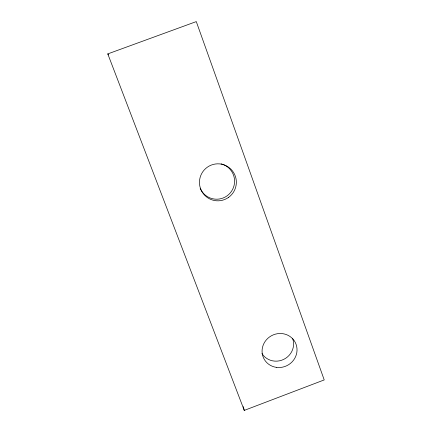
<?xml version="1.0" encoding="UTF-8"?>
<svg xmlns="http://www.w3.org/2000/svg" width="432" height="432" viewBox="0 0 432 432"><rect width="100%" height="100%" fill="white"/><g stroke="black" fill="none" stroke-linecap="round" stroke-linejoin="round"><path stroke-width="0.65" d="M244.258 410.4L324.216 379.922L196.285 21.6L107.784 53.908L244.258 410.4L243.308 406.615M107.784 53.908L108.524 54.896M292.658 338.607A17.15 16.384 -27.5 0 1 283.732 359.381A17.15 16.384 -27.5 0 1 261.959 353.522M221.108 163.863A17.96 17.879 -67.1 0 1 230.229 192.969A17.96 17.879 -67.1 0 1 200.178 188.212M228.469 197.456A18.522 18.436 -65.1 0 0 225.709 165.532A18.522 18.436 -65.1 0 0 199.519 183.989A18.522 18.436 -65.1 0 0 228.469 197.456M276.253 367.34A17.663 16.843 -27.6 0 0 296.077 344.32A17.663 16.843 -27.6 0 0 266.328 339.881A17.663 16.843 -27.6 0 0 276.253 367.34"/></g></svg>
